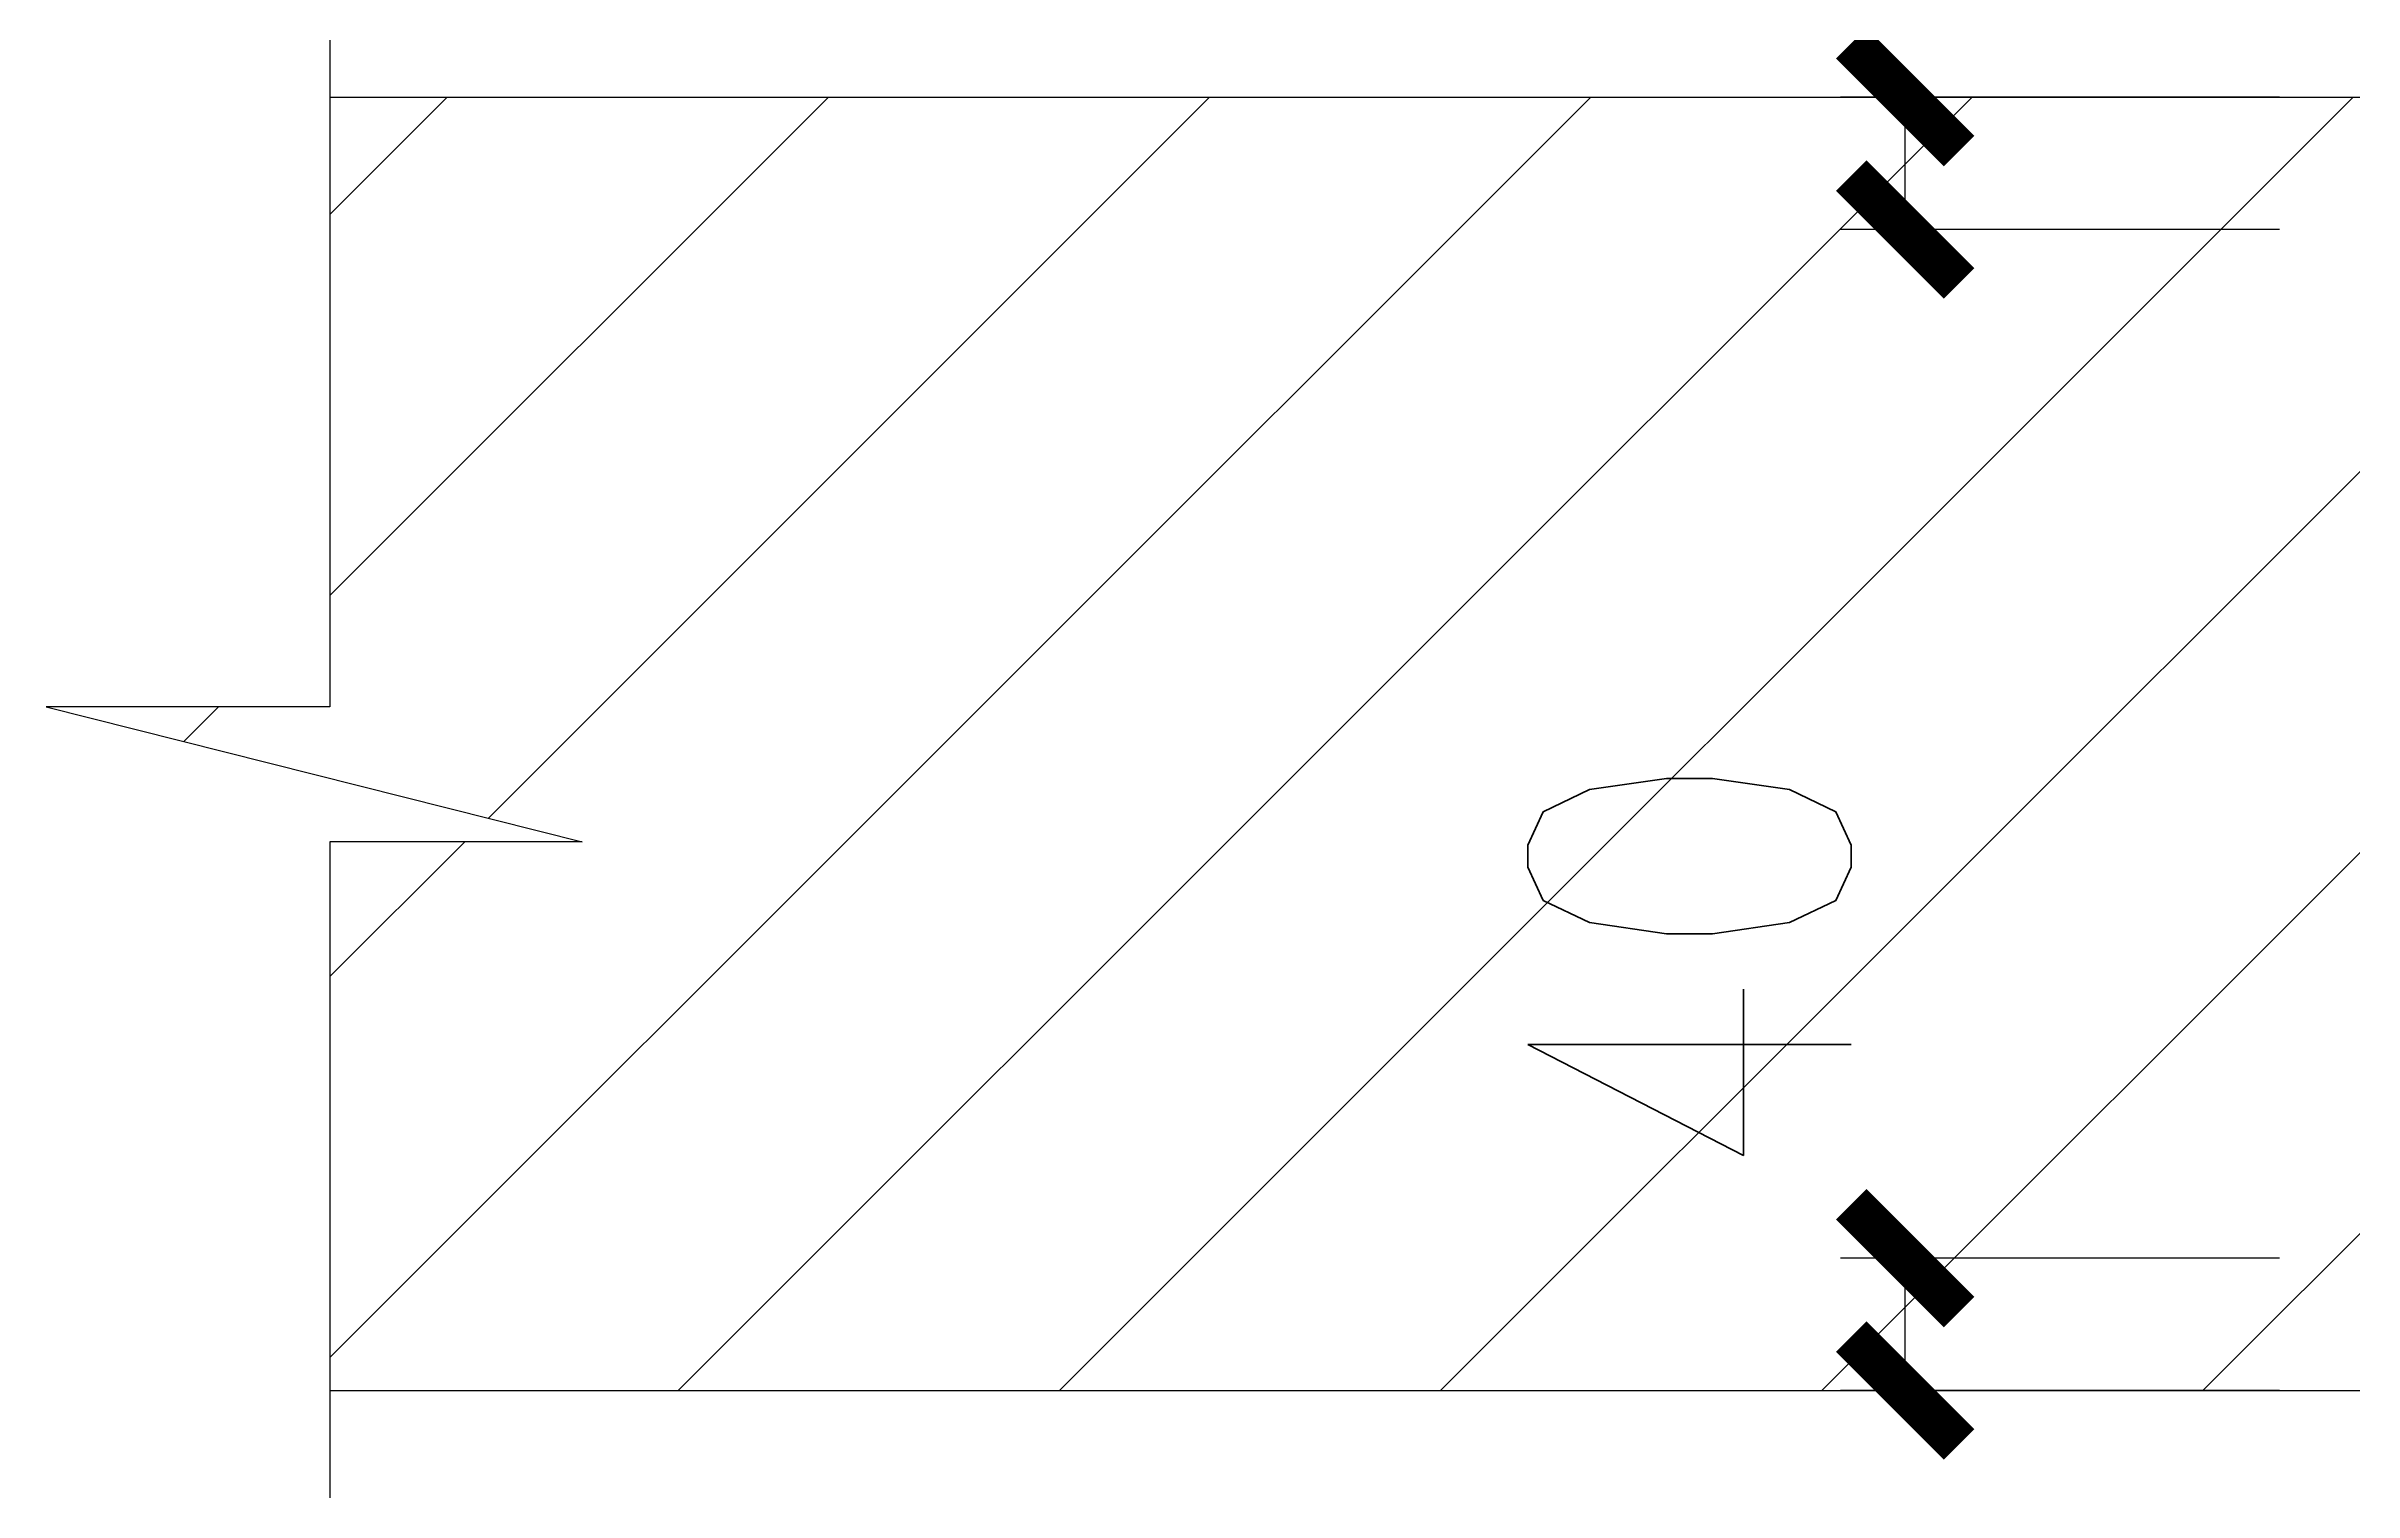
# Model space of a CAD drawing. Header units: millimetres. Extents: x 4533265 to 4958735, y 18976699 to 19555898.
# Drawn here: x 4579801 to 4583418, y 19350049 to 19352316 of the extents above; entities that cross this region are included whole.
import ezdxf

# ---------------------------------------------------------------- set-up
doc = ezdxf.new("R2010")
doc.units = ezdxf.units.MM
doc.header["$LTSCALE"] = 1000
doc.header["$MEASUREMENT"] = 0
doc.layers.get('Defpoints').update_dxf_attribs({"color": 1})
doc.styles.add('Z3', font='txt.shx', dxfattribs={"width": 0.8, "height": 300, "bigfont": 'hztxt.shx'})
doc.dimstyles.new('ISO-25_WS', dxfattribs={"dimtxt": 3, "dimasz": 100, "dimexe": 60, "dimexo": 0, "dimgap": 10, "dimtad": 1, "dimdec": 0, "dimdsep": 46, "dimtxsty": 'Z3', "dimblk1": 'ARCHTICK', "dimblk2": 'ARCHTICK', "dimsah": 1, "dimcen": 2.5, "dimclrd": 4, "dimclre": 4, "dimclrt": 7, "dimadec": 0, "dimazin": 0, "dimtfac": 1, "dimtdec": 4, "dimtmove": 2, "dimatfit": 3, "dimldrblk": 'ARCHTICK', "dimfxl": 0, "dimtolj": 1, "dimtzin": 0, "dimarcsym": 0})

# ---------------------------------------------------------------- blocks, each defined once
blk = doc.blocks.new('_ArchTick')
at = {"color": 0, "linetype": 'ByBlock', "const_width": 0.4}
blk.add_lwpolyline([(-0.5, -0.5), (0.5, 0.5)], dxfattribs=at)
blk = doc.blocks.new('*D324')
at = {"color": 4, "lineweight": -2}
for p, q in [((-111251.8, 774096.3), (-111658.9, 774096.3)), ((-111598.9, 773973.5), (-111598.9, 774096.3)), ((-111251.8, 773973.5), (-111658.9, 773973.5))]:
    blk.add_line(p, q, dxfattribs=at)
at = {"layer": 'Defpoints', "color": 0}
for p in [(-111598.9, 774096.3), (-111251.8, 774096.3), (-111251.8, 773973.5)]:
    blk.add_point(p, dxfattribs=at)
at = {"color": 4, "lineweight": -2, "xscale": 100, "yscale": 100, "zscale": 100}
for p, rotation in [((-111598.9, 774096.3), 90), ((-111598.9, 773973.5), 270)]:
    blk.add_blockref('_ArchTick', p, dxfattribs=dict(at, rotation=rotation))
at = {"color": 7, "insert": (-111798.9, 774366.5), "char_height": 300, "attachment_point": 5, "rotation": 90, "style": 'Z3'}
blk.add_mtext('\\A1;40', dxfattribs=at)
blk = doc.blocks.new('*D328')
at = {"color": 4, "lineweight": -2}
for p, q in [((-111251.8, 773019.1), (-111658.9, 773019.1)), ((-111598.9, 772896.3), (-111598.9, 773019.1)), ((-111251.8, 772896.3), (-111658.9, 772896.3))]:
    blk.add_line(p, q, dxfattribs=at)
at = {"layer": 'Defpoints', "color": 0}
for p in [(-111598.9, 773019.1), (-111251.8, 773019.1), (-111251.8, 772896.3)]:
    blk.add_point(p, dxfattribs=at)
at = {"color": 4, "lineweight": -2, "xscale": 100, "yscale": 100, "zscale": 100}
for p, rotation in [((-111598.9, 773019.1), 90), ((-111598.9, 772896.3), 270)]:
    blk.add_blockref('_ArchTick', p, dxfattribs=dict(at, rotation=rotation))
at = {"color": 7, "insert": (-111798.9, 773289.3), "char_height": 300, "attachment_point": 5, "rotation": 90, "style": 'Z3'}
blk.add_mtext('\\A1;40', dxfattribs=at)
blk = doc.blocks.new('Z11')
for p, q in [((-113059.9, 774569.7), (-113059.9, 773530.6)), ((-113059.9, 773987.5), (-112951.1, 774096.3)), ((-113059.9, 773634), (-112597.5, 774096.3)), ((-113059.9, 772926.9), (-111890.4, 774096.3)), ((-112912.9, 773427.4), (-112244, 774096.3)), ((-112736.9, 772896.3), (-111536.9, 774096.3)), ((-112383.3, 772896.3), (-111183.3, 774096.3)), ((-112029.8, 772896.3), (-110829.8, 774096.3)), ((-111676.2, 772896.3), (-110476.2, 774096.3)), ((-111322.7, 772896.3), (-110122.7, 774096.3)), ((-113059.9, 773530.6), (-113323, 773530.6)), ((-113323, 773530.6), (-112825.9, 773405.5)), ((-113195.4, 773498.5), (-113163.3, 773530.6)), ((-113059.9, 773405.5), (-113059.9, 772386.6)), ((-113059.9, 773280.4), (-112934.8, 773405.5)), ((-112825.9, 773405.5), (-113059.9, 773405.5))]:
    blk.add_line(p, q)
at = {"color": 2}
for p, q in [((-113059.9, 774096.3), (-105938.5, 774096.3)), ((-113059.9, 772896.3), (-105938.5, 772896.3))]:
    blk.add_line(p, q, dxfattribs=at)
for base, p1, p2, picture, middle in [((-111598.9, 774096.3), (-111251.8, 773973.5), (-111251.8, 774096.3), '*D324', (-111798.9, 774366.5)), ((-111598.9, 773019.1), (-111251.8, 772896.3), (-111251.8, 773019.1), '*D328', (-111798.9, 773289.3))]:
    dim = blk.add_linear_dim(base=base, p1=p1, p2=p2, angle=90, text='40', dimstyle='ISO-25_WS')
    dim.commit()
    dim.dimension.update_dxf_attribs({"geometry": picture, "text_midpoint": middle, "dimtype": 128})

msp = doc.modelspace()

# ---------------------------------------------------------------- block references
at = {"xscale": 1.689999997615814, "yscale": 1.690000001341105, "zscale": 1.69}
msp.add_blockref('Z11', (4771317.2, 18044013), dxfattribs=at)

doc.saveas('drawing.dxf')
